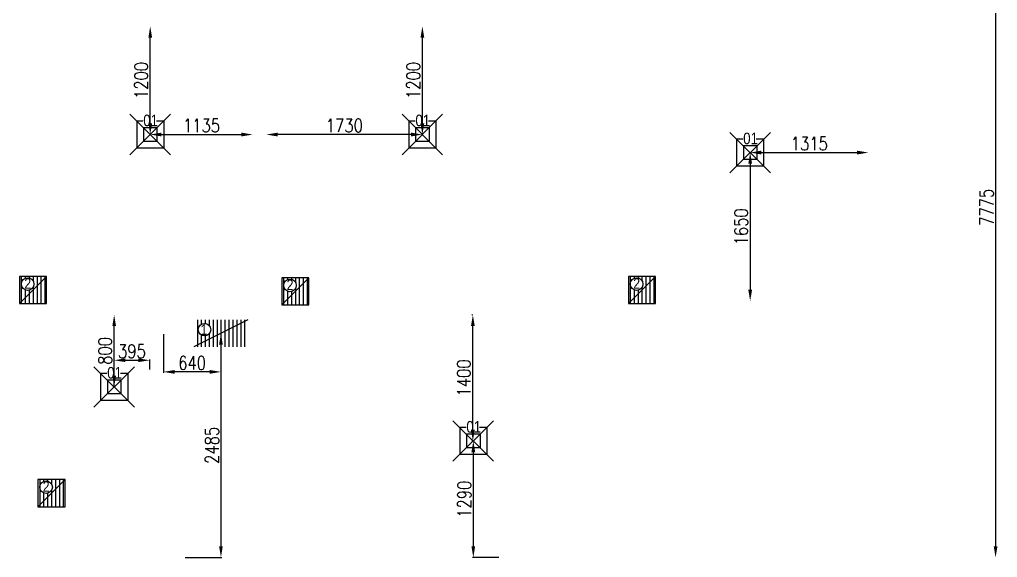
# Model space of a CAD drawing. Header units: millimetres. Extents: x -229 to 38456, y 27305 to 65049.
# Drawn here: x 2671 to 13522, y 27305 to 33274 of the extents above; entities that cross this region are included whole.
import ezdxf
from ezdxf.enums import TextEntityAlignment as Align

# ---------------------------------------------------------------- set-up
doc = ezdxf.new("R2010")
doc.units = ezdxf.units.MM
doc.header["$LTSCALE"] = 700
doc.header["$MEASUREMENT"] = 0
doc.header["$PDMODE"] = 35
doc.header["$PDSIZE"] = -25
for name, color, linetype in [('01-dif', 76, 'Continuous'), ('Return grill 300x300', 5, 'Continuous'), ('RETURN GRILL-600x300', 5, 'Continuous'), ('SA-DIMSTYLE', 2, 'Continuous'), ('WO DIFFUSER', 78, 'Continuous')]:
    doc.layers.add(name, color=color, linetype=linetype)
doc.layers.add('MAAM TEXT', color=7, linetype='Continuous', lineweight=25)
doc.styles.add('ROMANS', font='romans', dxfattribs={"width": 0.8})
doc.styles.add('style1', font='ARIALN.TTF')
doc.dimstyles.new('SA-MA', dxfattribs={"dimtxt": 150, "dimasz": 125, "dimexe": 10, "dimexo": 10, "dimgap": 25, "dimtad": 1, "dimdec": 0, "dimrnd": 5, "dimzin": 0, "dimdsep": 46, "dimtxsty": 'ROMANS', "dimcen": 0, "dimclrd": 1, "dimclre": 1, "dimclrt": 7, "dimadec": 0, "dimazin": 0, "dimtfac": 1, "dimtdec": 0, "dimtofl": 0, "dimtmove": 0, "dimatfit": 3, "dimfxl": 1, "dimtolj": 1, "dimtzin": 0, "dimarcsym": 0})

# ---------------------------------------------------------------- blocks, each defined once
blk = doc.blocks.new('saaa')
at = {"layer": 'RETURN GRILL-600x300'}
h = blk.add_hatch(dxfattribs=at)
h.set_pattern_fill('ANSI31', color=256, scale=350, angle=135, style=0)
h.set_pattern_definition([(270, (332422.58, 31332.115), (-43.75, 3e-15), [])])
h.paths.add_polyline_path([(272318, 32662), (272318, 32962), (271718, 32962), (271718, 32662)])
h.paths.add_polyline_path([(271905, 32852, 1), (271767, 32852, 1)], flags=16)
blk.add_line((272318, 32962), (271718, 32662), dxfattribs=at)
blk.add_circle((271836, 32852, 0), 68.8, dxfattribs=at)
at = {"layer": 'MAAM TEXT', "color": 7, "style": 'style1'}
blk.add_text('1', height=117, dxfattribs=at).set_placement((271830, 32794, 0), align=Align.CENTER)
blk = doc.blocks.new('grill 2')
at = {"layer": 'Return grill 300x300'}
for p, q in [((-181726, 9717), (-182026, 9717)), ((-182026, 9717), (-182026, 9417)), ((-181726, 9717), (-182026, 9417)), ((-182007, 9717), (-182007, 9417)), ((-181964, 9717), (-181964, 9698)), ((-181920, 9717), (-181920, 9701)), ((-181876, 9717), (-181876, 9668)), ((-181832, 9717), (-181832, 9417)), ((-181789, 9717), (-181789, 9417)), ((-181745, 9717), (-181745, 9417)), ((-181726, 9417), (-181726, 9717)), ((-181964, 9569), (-181964, 9417)), ((-181920, 9566), (-181920, 9417)), ((-181876, 9599), (-181876, 9417)), ((-182026, 9417), (-181726, 9417))]:
    blk.add_line(p, q, dxfattribs=at)
blk.add_ellipse((-181936, 9634), major_axis=(49.3, 49.3), ratio=1, start_param=5.497787, end_param=11.780972, dxfattribs=at)
at = {"layer": 'Return grill 300x300', "color": 7, "style": 'style1'}
blk.add_text('2', height=117, dxfattribs=at).set_placement((-181935, 9582, 0), align=Align.CENTER)
blk = doc.blocks.new('01')
at = {"layer": '01-dif'}
for p, q in [((197256, -40400), (197706, -40850)), ((197706, -40400), (197256, -40850)), ((197401, -40475), (197331, -40475)), ((197331, -40475), (197331, -40775)), ((197556, -40550), (197406, -40550)), ((197406, -40550), (197406, -40700)), ((197631, -40475), (197550, -40475)), ((197556, -40550), (197556, -40700)), ((197631, -40475), (197631, -40775)), ((197631, -40775), (197331, -40775)), ((197556, -40700), (197406, -40700))]:
    blk.add_line(p, q, dxfattribs=at)
at = {"layer": '01-dif', "style": 'style1'}
blk.add_text('01', height=128.4, dxfattribs=at).set_placement((197486, -40532), align=Align.CENTER)
blk = doc.blocks.new('*D133')
at = {"layer": 'Defpoints', "color": 0, "ltscale": 8, "transparency": 16777216}
for p in [(13501, 35078), (13501, 27305), (13501, 27305)]:
    blk.add_point(p, dxfattribs=at)
at = {"layer": 'SA-DIMSTYLE', "color": 1, "lineweight": -2, "ltscale": 8, "transparency": 16777216}
blk.add_line((13501, 34953), (13501, 27430), dxfattribs=at)
at = {"layer": 'SA-DIMSTYLE', "color": 1, "ltscale": 8, "transparency": 16777216}
for points in [[(13480, 34953), (13522, 34953), (13501, 35078)], [(13480, 27430), (13522, 27430), (13501, 27305)]]:
    blk.add_solid(points, dxfattribs=at)
at = {"layer": 'SA-DIMSTYLE', "color": 7, "ltscale": 8, "transparency": 16777216, "insert": (13401, 31191), "char_height": 150, "attachment_point": 5, "rotation": 90, "style": 'ROMANS'}
blk.add_mtext('\\A1;7775', dxfattribs=at)
blk = doc.blocks.new('*D134')
at = {"layer": 'Defpoints', "color": 0, "ltscale": 8, "transparency": 16777216}
for p in [(10778, 31798), (12090, 31798), (12090, 31798)]:
    blk.add_point(p, dxfattribs=at)
at = {"layer": 'SA-DIMSTYLE', "color": 1, "lineweight": -2, "ltscale": 8, "transparency": 16777216}
blk.add_line((10903, 31798), (11965, 31798), dxfattribs=at)
at = {"layer": 'SA-DIMSTYLE', "color": 1, "ltscale": 8, "transparency": 16777216}
for points in [[(10903, 31819), (10903, 31777), (10778, 31798)], [(11965, 31819), (11965, 31777), (12090, 31798)]]:
    blk.add_solid(points, dxfattribs=at)
at = {"layer": 'SA-DIMSTYLE', "color": 7, "ltscale": 8, "transparency": 16777216, "insert": (11434, 31898), "char_height": 150, "attachment_point": 5, "style": 'ROMANS'}
blk.add_mtext('\\A1;1315', dxfattribs=at)
blk = doc.blocks.new('*D135')
at = {"layer": 'Defpoints', "color": 0, "ltscale": 8, "transparency": 16777216}
for p in [(10778, 31798), (10778, 30150), (10778, 30150)]:
    blk.add_point(p, dxfattribs=at)
at = {"layer": 'SA-DIMSTYLE', "color": 1, "lineweight": -2, "ltscale": 8, "transparency": 16777216}
blk.add_line((10778, 31673), (10778, 30275), dxfattribs=at)
at = {"layer": 'SA-DIMSTYLE', "color": 1, "ltscale": 8, "transparency": 16777216}
for points in [[(10757, 31673), (10799, 31673), (10778, 31798)], [(10757, 30275), (10799, 30275), (10778, 30150)]]:
    blk.add_solid(points, dxfattribs=at)
at = {"layer": 'SA-DIMSTYLE', "color": 7, "ltscale": 8, "transparency": 16777216, "insert": (10678, 30974), "char_height": 150, "attachment_point": 5, "rotation": 90, "style": 'ROMANS'}
blk.add_mtext('\\A1;1650', dxfattribs=at)
blk = doc.blocks.new('*D136')
at = {"layer": 'Defpoints', "color": 0, "ltscale": 8, "transparency": 16777216}
for p in [(7141, 33198), (7141, 33198), (7141, 31998)]:
    blk.add_point(p, dxfattribs=at)
at = {"layer": 'SA-DIMSTYLE', "color": 1, "lineweight": -2, "ltscale": 8, "transparency": 16777216}
blk.add_line((7141, 32123), (7141, 33073), dxfattribs=at)
at = {"layer": 'SA-DIMSTYLE', "color": 1, "ltscale": 8, "transparency": 16777216}
for points in [[(7120, 33073), (7162, 33073), (7141, 33198)], [(7120, 32123), (7162, 32123), (7141, 31998)]]:
    blk.add_solid(points, dxfattribs=at)
at = {"layer": 'SA-DIMSTYLE', "color": 7, "ltscale": 8, "transparency": 16777216, "insert": (7041, 32598), "char_height": 150, "attachment_point": 5, "rotation": 90, "style": 'ROMANS'}
blk.add_mtext('\\A1;1200', dxfattribs=at)
blk = doc.blocks.new('*D137')
at = {"layer": 'Defpoints', "color": 0, "ltscale": 8, "transparency": 16777216}
for p in [(5410, 31998), (5410, 31998), (7141, 31998)]:
    blk.add_point(p, dxfattribs=at)
at = {"layer": 'SA-DIMSTYLE', "color": 1, "lineweight": -2, "ltscale": 8, "transparency": 16777216}
blk.add_line((7016, 31998), (5535, 31998), dxfattribs=at)
at = {"layer": 'SA-DIMSTYLE', "color": 1, "ltscale": 8, "transparency": 16777216}
for points in [[(5535, 32019), (5535, 31977), (5410, 31998)], [(7016, 32019), (7016, 31977), (7141, 31998)]]:
    blk.add_solid(points, dxfattribs=at)
at = {"layer": 'SA-DIMSTYLE', "color": 7, "ltscale": 8, "transparency": 16777216, "insert": (6275, 32098), "char_height": 150, "attachment_point": 5, "style": 'ROMANS'}
blk.add_mtext('\\A1;1730', dxfattribs=at)
blk = doc.blocks.new('*D138')
at = {"layer": 'Defpoints', "color": 0, "ltscale": 8, "transparency": 16777216}
for p in [(4121, 31998), (5258, 31998), (5258, 31998)]:
    blk.add_point(p, dxfattribs=at)
at = {"layer": 'SA-DIMSTYLE', "color": 1, "lineweight": -2, "ltscale": 8, "transparency": 16777216}
blk.add_line((4246, 31998), (5133, 31998), dxfattribs=at)
at = {"layer": 'SA-DIMSTYLE', "color": 1, "ltscale": 8, "transparency": 16777216}
for points in [[(4246, 32019), (4246, 31977), (4121, 31998)], [(5133, 32019), (5133, 31977), (5258, 31998)]]:
    blk.add_solid(points, dxfattribs=at)
at = {"layer": 'SA-DIMSTYLE', "color": 7, "ltscale": 8, "transparency": 16777216, "insert": (4690, 32098), "char_height": 150, "attachment_point": 5, "style": 'ROMANS'}
blk.add_mtext('\\A1;1135', dxfattribs=at)
blk = doc.blocks.new('*D139')
at = {"layer": 'Defpoints', "color": 0, "ltscale": 8, "transparency": 16777216}
for p in [(4121, 33198), (4121, 33198), (4121, 31998)]:
    blk.add_point(p, dxfattribs=at)
at = {"layer": 'SA-DIMSTYLE', "color": 1, "lineweight": -2, "ltscale": 8, "transparency": 16777216}
blk.add_line((4121, 32123), (4121, 33073), dxfattribs=at)
at = {"layer": 'SA-DIMSTYLE', "color": 1, "ltscale": 8, "transparency": 16777216}
for points in [[(4101, 33073), (4142, 33073), (4121, 33198)], [(4101, 32123), (4142, 32123), (4121, 31998)]]:
    blk.add_solid(points, dxfattribs=at)
at = {"layer": 'SA-DIMSTYLE', "color": 7, "ltscale": 8, "transparency": 16777216, "insert": (4021, 32598), "char_height": 150, "attachment_point": 5, "rotation": 90, "style": 'ROMANS'}
blk.add_mtext('\\A1;1200', dxfattribs=at)
blk = doc.blocks.new('*D130')
at = {"layer": 'Defpoints', "color": 0, "ltscale": 8, "transparency": 16777216}
for p in [(7706, 28597, -478), (7706, 27305), (8001, 27305)]:
    blk.add_point(p, dxfattribs=at)
at = {"layer": 'SA-DIMSTYLE', "color": 1, "lineweight": -2, "ltscale": 8, "transparency": 16777216}
for p, q in [((7706, 28472), (7706, 27430)), ((7991, 27305), (7696, 27305))]:
    blk.add_line(p, q, dxfattribs=at)
at = {"layer": 'SA-DIMSTYLE', "color": 1, "ltscale": 8, "transparency": 16777216}
for points in [[(7685, 28472), (7727, 28472), (7706, 28597)], [(7685, 27430), (7727, 27430), (7706, 27305)]]:
    blk.add_solid(points, dxfattribs=at)
at = {"layer": 'SA-DIMSTYLE', "color": 7, "ltscale": 8, "transparency": 16777216, "insert": (7606, 27951), "char_height": 150, "attachment_point": 5, "rotation": 90, "style": 'ROMANS'}
blk.add_mtext('\\A1;1290', dxfattribs=at)
blk = doc.blocks.new('*D131')
at = {"layer": 'Defpoints', "color": 0, "ltscale": 8, "transparency": 16777216}
for p in [(7701, 29997), (7706, 29997), (7706, 28597, -478)]:
    blk.add_point(p, dxfattribs=at)
at = {"layer": 'SA-DIMSTYLE', "color": 1, "lineweight": -2, "ltscale": 8, "transparency": 16777216}
for p, q in [((7696, 29997), (7691, 29997)), ((7701, 28722), (7701, 29872)), ((7696, 28597), (7691, 28597))]:
    blk.add_line(p, q, dxfattribs=at)
at = {"layer": 'SA-DIMSTYLE', "color": 1, "ltscale": 8, "transparency": 16777216}
for points in [[(7680, 29872), (7722, 29872), (7701, 29997)], [(7680, 28722), (7722, 28722), (7701, 28597)]]:
    blk.add_solid(points, dxfattribs=at)
at = {"layer": 'SA-DIMSTYLE', "color": 7, "ltscale": 8, "transparency": 16777216, "insert": (7601, 29297), "char_height": 150, "attachment_point": 5, "rotation": 90, "style": 'ROMANS'}
blk.add_mtext('\\A1;1400', dxfattribs=at)
blk = doc.blocks.new('*D173')
at = {"layer": 'Defpoints', "color": 0, "ltscale": 8, "transparency": 16777216}
for p in [(3721, 29997), (3721, 29997), (3721, 29197)]:
    blk.add_point(p, dxfattribs=at)
at = {"layer": 'SA-DIMSTYLE', "color": 1, "lineweight": -2, "ltscale": 8, "transparency": 16777216}
blk.add_line((3721, 29322), (3721, 29872), dxfattribs=at)
at = {"layer": 'SA-DIMSTYLE', "color": 1, "ltscale": 8, "transparency": 16777216}
for points in [[(3701, 29872), (3742, 29872), (3721, 29997)], [(3701, 29322), (3742, 29322), (3721, 29197)]]:
    blk.add_solid(points, dxfattribs=at)
at = {"layer": 'SA-DIMSTYLE', "color": 7, "ltscale": 8, "transparency": 16777216, "insert": (3621, 29597), "char_height": 150, "attachment_point": 5, "rotation": 90, "style": 'ROMANS'}
blk.add_mtext('\\A1;800', dxfattribs=at)
blk = doc.blocks.new('*D174')
at = {"layer": 'Defpoints', "color": 0, "ltscale": 8, "transparency": 16777216}
for p in [(4115, 29493), (4115, 29380), (3721, 29197)]:
    blk.add_point(p, dxfattribs=at)
at = {"layer": 'SA-DIMSTYLE', "color": 1, "lineweight": -2, "ltscale": 8, "transparency": 16777216}
for p, q in [((3721, 29207), (3721, 29503)), ((3846, 29493), (3990, 29493)), ((4115, 29390), (4115, 29503))]:
    blk.add_line(p, q, dxfattribs=at)
at = {"layer": 'SA-DIMSTYLE', "color": 1, "ltscale": 8, "transparency": 16777216}
for points in [[(3846, 29514), (3846, 29473), (3721, 29493)], [(3990, 29514), (3990, 29473), (4115, 29493)]]:
    blk.add_solid(points, dxfattribs=at)
at = {"layer": 'SA-DIMSTYLE', "color": 7, "ltscale": 8, "transparency": 16777216, "insert": (3918, 29593), "char_height": 150, "attachment_point": 5, "style": 'ROMANS'}
blk.add_mtext('\\A1;395', dxfattribs=at)
blk = doc.blocks.new('*D21')
at = {"layer": 'Defpoints', "color": 0, "ltscale": 8, "transparency": 16777216}
for p in [(4906, 29792, 175), (4500, 27305), (4906, 27305)]:
    blk.add_point(p, dxfattribs=at)
at = {"layer": 'SA-DIMSTYLE', "color": 1, "lineweight": -2, "ltscale": 8, "transparency": 16777216}
for p, q in [((4906, 29667), (4906, 27430)), ((4510, 27305), (4916, 27305))]:
    blk.add_line(p, q, dxfattribs=at)
at = {"layer": 'SA-DIMSTYLE', "color": 1, "ltscale": 8, "transparency": 16777216}
for points in [[(4885, 29667), (4926, 29667), (4906, 29792)], [(4885, 27430), (4926, 27430), (4906, 27305)]]:
    blk.add_solid(points, dxfattribs=at)
at = {"layer": 'SA-DIMSTYLE', "color": 7, "ltscale": 8, "transparency": 16777216, "insert": (4806, 28549), "char_height": 150, "attachment_point": 5, "rotation": 90, "style": 'ROMANS'}
blk.add_mtext('\\A1;2485', dxfattribs=at)
blk = doc.blocks.new('*D22')
at = {"layer": 'Defpoints', "color": 0, "ltscale": 8, "transparency": 16777216}
for p in [(4267, 29792), (4906, 29792), (4267, 29364)]:
    blk.add_point(p, dxfattribs=at)
at = {"layer": 'SA-DIMSTYLE', "color": 1, "lineweight": -2, "ltscale": 8, "transparency": 16777216}
for p, q in [((4267, 29782), (4267, 29354)), ((4906, 29782), (4906, 29354)), ((4781, 29364), (4392, 29364))]:
    blk.add_line(p, q, dxfattribs=at)
at = {"layer": 'SA-DIMSTYLE', "color": 1, "ltscale": 8, "transparency": 16777216}
for points in [[(4392, 29385), (4392, 29343), (4267, 29364)], [(4781, 29385), (4781, 29343), (4906, 29364)]]:
    blk.add_solid(points, dxfattribs=at)
at = {"layer": 'SA-DIMSTYLE', "color": 7, "ltscale": 8, "transparency": 16777216, "insert": (4586, 29464), "char_height": 150, "attachment_point": 5, "style": 'ROMANS'}
blk.add_mtext('\\A1;640', dxfattribs=at)

msp = doc.modelspace()

# ---------------------------------------------------------------- block references
at = {"layer": 'RETURN GRILL-600x300'}
for name, p in [('grill 2', (184697.3, 20704.5)), ('grill 2', (187607.6, 20689.9, 650)), ('grill 2', (191453.7, 20704.5)), ('saaa', (-267112.4, -3019.7, 175)), ('grill 2', (184901.7, 18451.3))]:
    msp.add_blockref(name, p, dxfattribs=at)
at = {"layer": 'WO DIFFUSER', "color": 41}
for p in [(-193360.1, 72622.4), (-190340.7, 72622.4), (-186703.7, 72422.4), (-193760.1, 69822), (-189775.4, 69222, -477.7)]:
    msp.add_blockref('01', p, dxfattribs=at)

# ---------------------------------------------------------------- dimensions: what is measured, and where the dimension line sits
at = {"layer": 'SA-DIMSTYLE', "ltscale": 8}
for base, p1, p2, picture, middle in [((13500.7, 27305), (13500.7, 35077.8), (13500.7, 27305), '*D133', (13400.7, 31191.4)), ((4121.3, 33197.8), (4121.3, 31997.8), (4121.3, 33197.8), '*D139', (4021.3, 32597.8)), ((7140.7, 33197.8), (7140.7, 31997.8), (7140.7, 33197.8), '*D136', (7040.7, 32597.8)), ((10777.7, 30149.8), (10777.7, 31797.8), (10777.7, 30149.8), '*D135', (10677.7, 30973.8)), ((3721.3, 29997.4), (3721.3, 29197.4), (3721.3, 29997.4), '*D173', (3621.3, 29597.4)), ((7700.9, 29997.4), (7706, 28597.4, -477.7), (7706, 29997.4), '*D131', (7600.9, 29297.4)), ((4905.5, 27305), (4905.5, 29792.4, 175), (4499.5, 27305), '*D21', (4805.5, 28548.7)), ((7706, 27305), (7706, 28597.4, -477.7), (8001, 27305), '*D130', (7606, 27951.2))]:
    dim = msp.add_linear_dim(base=base, p1=p1, p2=p2, angle=90, dimstyle='SA-MA', dxfattribs=at)
    dim.commit()
    dim.dimension.update_dxf_attribs({"geometry": picture, "text_midpoint": middle})
for base, p1, p2, picture, middle in [((5257.8, 31997.8), (4121.35, 31997.8), (5257.8, 31997.8), '*D138', (4689.575, 32097.8)), ((5410.2, 31997.8), (7140.75, 31997.8), (5410.2, 31997.8), '*D137', (6275.475, 32097.8)), ((12090.4, 31797.8), (10777.7, 31797.8), (12090.4, 31797.8), '*D134', (11434.1, 31897.8)), ((4267.2, 29364.2), (4905.5, 29792.4), (4267.2, 29792.4), '*D22', (4586.4, 29464.2)), ((4114.8, 29493.37), (3721.35, 29197.4), (4114.8, 29379.6755), '*D174', (3918.075, 29593.37))]:
    dim = msp.add_linear_dim(base=base, p1=p1, p2=p2, dimstyle='SA-MA', dxfattribs=at)
    dim.commit()
    dim.dimension.update_dxf_attribs({"geometry": picture, "text_midpoint": middle})

doc.saveas('drawing.dxf')
